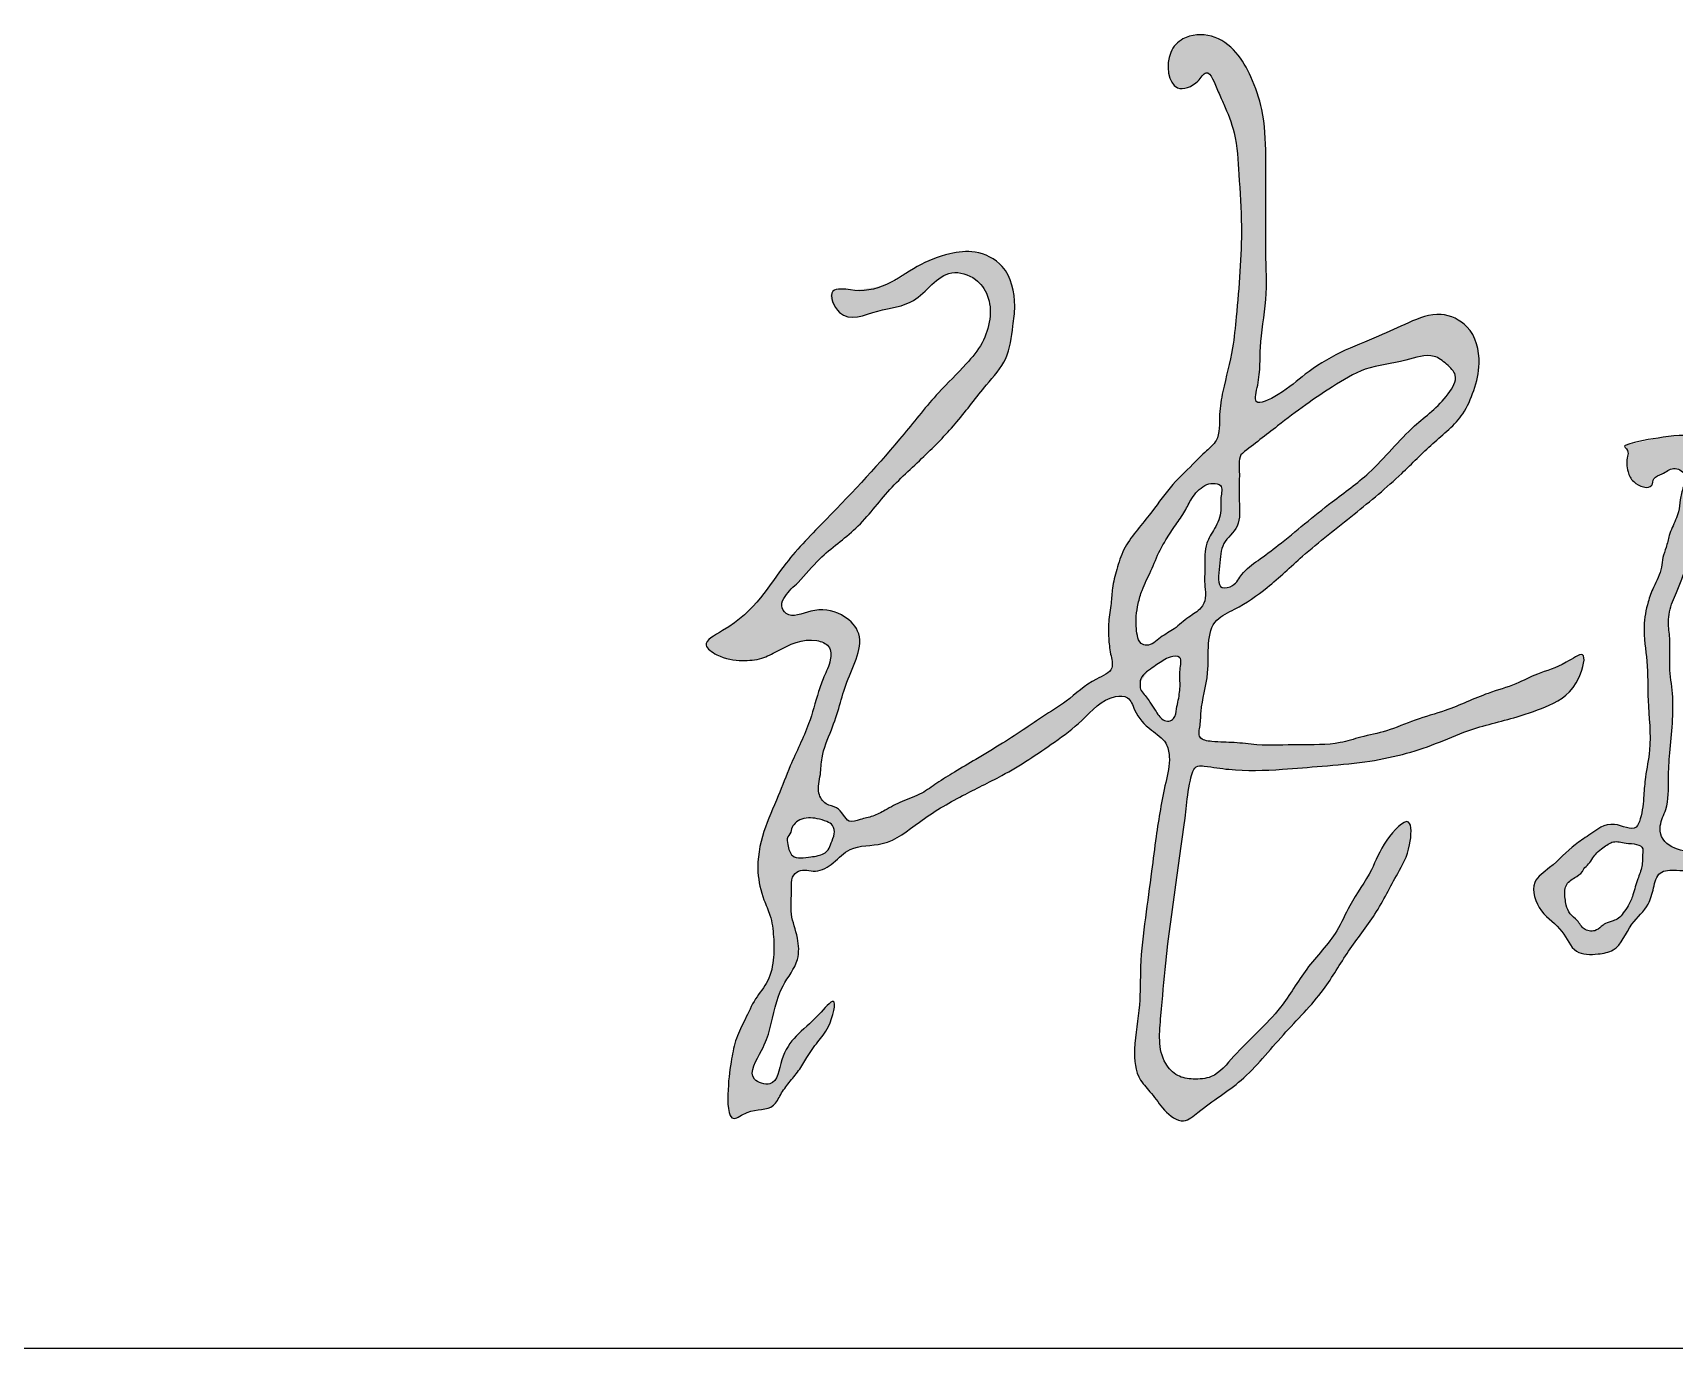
# Model space of a CAD drawing. Extents: x 28773 to 175644, y 7355 to 486294.
# Drawn here: x 150974 to 151940, y 143951 to 144726 of the extents above; entities that cross this region are included whole.
import ezdxf

# ---------------------------------------------------------------- set-up
doc = ezdxf.new("R2010")
doc.units = 0
doc.header["$LTSCALE"] = 1000
doc.header["$MEASUREMENT"] = 0
doc.layers.add('文字和字符', color=7, linetype='Continuous')

msp = doc.modelspace()

# ---------------------------------------------------------------- hatches: boundary and pattern name
at = {"layer": '文字和字符'}
h = msp.add_hatch(color=6, dxfattribs=at)
edge = h.paths.add_edge_path()
edge.add_spline(control_points=[(151455.3, 144574.25), (151455.53, 144574.21), (151480.42, 144575.36), (151493.17, 144589.01), (151511.88, 144595.7), (151529.73, 144598.15), (151548.58, 144588.48), (151553.09, 144568.71), (151550.58, 144550.54), (151548.67, 144533.09), (151533.08, 144516.34), (151518.84, 144496.73), (151499.37, 144476.46), (151477.6, 144457.51), (151460.35, 144433.28), (151438.53, 144419.02), (151426.54, 144403.55), (151417.56, 144395.89), (151413.83, 144388.62), (151419.26, 144380.04), (151433.63, 144387.41), (151449, 144385.46), (151466.35, 144369.54), (151453.97, 144348.25), (151449.01, 144329.5), (151444.11, 144314.56), (151438.06, 144301.5), (151438.06, 144288.66), (151435.16, 144279.19), (151440.15, 144270.92), (151447.51, 144270.33), (151450.91, 144265.52), (151454.65, 144260.29), (151461.62, 144263.02), (151468.6, 144264.16), (151476.7, 144268.58), (151485.92, 144273.73), (151497.02, 144277.22), (151506.51, 144284.43), (151517.22, 144290.88), (151530.19, 144298.63), (151544.34, 144307.04), (151557.39, 144315.52), (151569.67, 144323.99), (151584.35, 144332.88), (151595.43, 144343.87), (151611.05, 144349.94), (151608.04, 144360.66), (151607.23, 144369.33), (151607.02, 144379.48), (151608.84, 144389.15), (151609.36, 144399.56), (151612.03, 144410.15), (151617.1, 144425.84), (151630.83, 144440.06), (151642.64, 144458.13), (151655.15, 144469.75), (151663.99, 144478.92), (151673.3, 144486.83), (151671.9, 144500.68), (151675.09, 144518.54), (151680.46, 144537.49), (151683.4, 144570.05), (151686.62, 144604.11), (151683.94, 144640.31), (151682.81, 144664.57), (151676.34, 144681.15), (151671.31, 144691.5), (151666.15, 144706.47), (151658.98, 144694.6), (151642.86, 144688.87), (151640.29, 144712.54), (151651.94, 144724.43), (151668.78, 144725.61), (151683.16, 144714.86), (151691.99, 144698.84), (151699.01, 144678.39), (151699.94, 144658.11), (151699.79, 144638.92), (151699.9, 144620), (151699.51, 144595.98), (151701.09, 144568.7), (151695.52, 144541.71), (151697.09, 144524.34), (151691.36, 144504.24), (151711.6, 144514.45), (151722.94, 144525.53), (151743.7, 144538.29), (151764.83, 144546), (151783.65, 144555.21), (151801.9, 144562.48), (151821.95, 144553.14), (151827.07, 144532.83), (151822.74, 144515.37), (151815.26, 144497.78), (151797.54, 144484.11), (151777.45, 144463.3), (151751.31, 144441.61), (151723.94, 144420.57), (151702.16, 144399.54), (151685.25, 144387.77), (151663.34, 144378.08), (151668.28, 144350.63), (151661.44, 144330.89), (151661.53, 144318.71), (151659.32, 144309.71), (151670.75, 144307.91), (151681.04, 144308.26), (151698.36, 144305.7), (151718.98, 144307.07), (151739.86, 144306.08), (151756.61, 144311.59), (151771.79, 144314.38), (151787.76, 144321.64), (151808.4, 144326.99), (151827.4, 144336.42), (151846.07, 144341.46), (151861.21, 144349.56), (151873.16, 144351.95), (151889.67, 144364.09), (151883.51, 144338.86), (151868.41, 144330.02), (151844.52, 144321.43), (151821.48, 144316.77), (151799.87, 144306.82), (151779.7, 144300.38), (151757.3, 144295.91), (151733.56, 144294.13), (151707.06, 144291.66), (151683.33, 144290.95), (151667.55, 144293.53), (151657.56, 144294.74), (151654.32, 144282.16), (151650.68, 144246.42), (151642.08, 144197.34), (151638.37, 144148.67), (151635.68, 144123.54), (151647.31, 144111.02), (151657.46, 144109.42), (151670.7, 144110.4), (151685.51, 144129.86), (151707.48, 144147.32), (151723.08, 144175.69), (151740.69, 144192.98), (151749.76, 144214.41), (151762.72, 144231.75), (151767.67, 144248.22), (151786.22, 144268.03), (151785.09, 144243.8), (151776.03, 144228.98), (151764.95, 144206.32), (151747.93, 144185.55), (151733.22, 144159.28), (151709.42, 144136.33), (151687.5, 144108.32), (151666.08, 144095.74), (151650.75, 144082.32), (151639.24, 144091.36), (151633.46, 144100.92), (151623.18, 144110.78), (151621.62, 144130.4), (151626.24, 144152.06), (151625.57, 144178.17), (151628.77, 144204.36), (151632.4, 144229.84), (151635.58, 144256.46), (151639.39, 144278.9), (151643.99, 144297.06), (151641.38, 144309.2), (151630.83, 144315.71), (151623.06, 144324.14), (151619.71, 144335.43), (151604.41, 144335.3), (151592.93, 144320.89), (151571.21, 144304.94), (151547.95, 144289.55), (151519.95, 144276.42), (151496.9, 144262.75), (151477.15, 144246), (151455.96, 144248.05), (151445.88, 144236.95), (151435.6, 144230.46), (151425.94, 144234.24), (151420.11, 144228.29), (151421.04, 144218.95), (151419.26, 144206.84), (151424.74, 144193.7), (151425.51, 144177.96), (151412.3, 144162.96), (151409.49, 144142.79), (151403.58, 144126.29), (151392.72, 144110.07), (151412.26, 144104), (151413.78, 144122.74), (151423.51, 144136.58), (151434.09, 144144.01), (151448.68, 144161.84), (151443.47, 144139.8), (151436.04, 144132.09), (151429.93, 144123.05), (151425.1, 144114.65), (151419.13, 144107.87), (151414.26, 144101.27), (151409.29, 144090.53), (151396.92, 144093.22), (151382.94, 144081.93), (151382.94, 144106.6), (151384.89, 144119.3), (151387.61, 144134.02), (151393.67, 144145.14), (151398.67, 144157.04), (151407.86, 144167.47), (151410.41, 144180.78), (151410.24, 144193.8), (151408.77, 144205.41), (151403.19, 144217.29), (151399.38, 144233.99), (151403.31, 144255.39), (151412.65, 144275.24), (151420.49, 144296.8), (151430.71, 144316.39), (151435.34, 144334.5), (151439.59, 144347.12), (151444.05, 144355.09), (151443.86, 144365.38), (151429.51, 144370.55), (151416.2, 144364), (151402.9, 144356.66), (151390.12, 144355.74), (151379.31, 144357.18), (151366.16, 144366.41), (151398.6, 144382.4), (151411.02, 144408.85), (151449.33, 144447.43), (151479.58, 144479.7), (151504.9, 144512.21), (151521.89, 144528.58), (151536.25, 144545.68), (151540.12, 144566.83), (151529.18, 144582.13), (151509.2, 144588.21), (151495.53, 144564.72), (151471.4, 144563.73), (151451.09, 144552.7), (151438.6, 144576.54), (151455.18, 144574.27), (151455.3, 144574.25)], knot_values=[0, 0, 0, 0, 29.830329, 58.917813, 87.403057, 108.106156, 133.178165, 167.21185, 183.493575, 210.674955, 237.313626, 275.867732, 312.375317, 353.761043, 395.875537, 434.582879, 460.669761, 476.274997, 484.417806, 491.620343, 511.676156, 536.924503, 555.692553, 598.362356, 618.348177, 639.189191, 663.45492, 677.063063, 692.317653, 702.959274, 711.943659, 720.14469, 726.927846, 735.80548, 746.57076, 757.657127, 773.391329, 790.76732, 805.441898, 822.594095, 842.866694, 868.323001, 891.127033, 907.573393, 930.634575, 961.258613, 976.688727, 988.002723, 1001.170801, 1014.557807, 1029.617846, 1042.133039, 1057.768168, 1075.005198, 1109.99381, 1138.042246, 1164.89526, 1180.29965, 1191.874738, 1213.241442, 1232.349281, 1268.725268, 1294.322921, 1368.395782, 1410.724556, 1445.044845, 1469.944393, 1480.867815, 1499.328512, 1508.741629, 1526.286567, 1555.649157, 1570.573337, 1593.98259, 1617.984445, 1641.382666, 1669.439815, 1707.291974, 1725.035697, 1749.43332, 1786.029801, 1824.844218, 1863.911625, 1895.042411, 1908.396405, 1926.997455, 1954.733646, 1988.605585, 2022.407336, 2049.221687, 2076.673409, 2100.00089, 2131.565175, 2154.184674, 2175.023051, 2209.537897, 2244.846276, 2295.987218, 2350.394106, 2388.904508, 2420.906973, 2437.842954, 2481.538585, 2513.67034, 2525.068719, 2534.685067, 2544.923321, 2563.314623, 2581.768155, 2615.884833, 2650.046285, 2667.232328, 2688.872495, 2714.057646, 2739.784309, 2777.467879, 2801.534699, 2820.718126, 2846.219989, 2860.698517, 2879.243585, 2912.659008, 2940.608915, 2982.423161, 3010.685784, 3039.178412, 3070.401495, 3105.567192, 3138.040416, 3181.77967, 3202.070017, 3207.318711, 3220.228211, 3244.089956, 3371.102495, 3414.225609, 3453.462193, 3467.26996, 3480.300078, 3495.079726, 3519.973063, 3575.220664, 3613.131208, 3652.775903, 3675.917744, 3710.071084, 3737.577823, 3760.456026, 3779.026476, 3804.406012, 3842.427404, 3879.53793, 3916.903526, 3966.451123, 4017.131972, 4061.072175, 4074.638395, 4092.565028, 4109.947309, 4123.823044, 4149.665691, 4185.989873, 4217.238435, 4257.446297, 4295.790415, 4324.39685, 4369.00823, 4390.680082, 4401.809145, 4417.703641, 4439.204356, 4450.588858, 4460.404255, 4494.065203, 4522.530802, 4573.458554, 4609.521342, 4650.912748, 4685.917862, 4712.736046, 4730.120946, 4746.286022, 4759.95949, 4766.863435, 4776.672561, 4797.16942, 4817.291784, 4834.860476, 4859.323634, 4896.066848, 4914.918931, 4939.065769, 4952.349318, 4974.17708, 4996.946, 5022.500289, 5038.394722, 5059.260572, 5074.696393, 5090.132213, 5102.860644, 5115.363234, 5127.279907, 5137.839505, 5160.110254, 5171.91017, 5195.838718, 5221.384366, 5238.430758, 5255.298426, 5274.238989, 5291.838335, 5311.960699, 5328.55338, 5346.364767, 5359.960569, 5382.934513, 5416.477261, 5448.016954, 5474.30002, 5511.880375, 5539.40652, 5552.058861, 5566.94274, 5578.03298, 5588.729847, 5622.382906, 5636.081831, 5651.985781, 5673.57334, 5685.092373, 5703.046221, 5778.830378, 5827.289368, 5921.873186, 5965.463367, 5998.231583, 6019.778213, 6058.791881, 6074.951846, 6095.085564, 6133.666904, 6164.015928, 6195.290173, 6213.346315, 6227.672688, 6227.672688, 6227.672688, 6227.672688], degree=3, periodic=0)
edge = h.paths.add_edge_path(flags=16)
edge.add_spline(control_points=[(151663.93, 144459.23), (151663.82, 144459.17), (151655.04, 144451.84), (151652.62, 144443.7), (151646.35, 144435.85), (151641.65, 144428.26), (151636.34, 144419.37), (151632.55, 144409.04), (151627.2, 144398.96), (151624.64, 144389.9), (151623.39, 144382.8), (151623.49, 144376.43), (151623.95, 144371.05), (151625.48, 144366.17), (151631.82, 144364.04), (151637.76, 144370.39), (151646.57, 144374.6), (151653.58, 144381.75), (151661.64, 144385.82), (151664.93, 144393.03), (151663.41, 144401.38), (151664.25, 144412.01), (151663.38, 144424.37), (151670.21, 144433.96), (151674.17, 144443.3), (151672.76, 144451.48), (151674.83, 144459.57), (151668.96, 144460.98), (151663.97, 144459.26), (151663.93, 144459.23)], knot_values=[0, 0, 0, 0, 15.16178, 26.885115, 40.319645, 54.966413, 64.568744, 83.231373, 100.644648, 111.873825, 122.261764, 130.597594, 138.137919, 145.255344, 149.904189, 163.057972, 176.277051, 191.533217, 204.002706, 212.709306, 222.244258, 238.518955, 257.638434, 271.136509, 286.704711, 297.422187, 307.353728, 313.519692, 320.456367, 320.456367, 320.456367, 320.456367], degree=3, periodic=0)
edge = h.paths.add_edge_path(flags=16)
edge.add_spline(control_points=[(151686.02, 144478.1), (151686.25, 144478.27), (151707.68, 144495), (151722.22, 144506.06), (151739.85, 144517.93), (151758.69, 144529.65), (151779.44, 144531.03), (151796.88, 144537.86), (151806.13, 144530.9), (151813.88, 144523.49), (151804.18, 144507.09), (151783.87, 144493.32), (151764.17, 144467.79), (151740.48, 144451.12), (151722.81, 144436.77), (151708.54, 144424.89), (151695.97, 144415.53), (151685.9, 144408.47), (151681.96, 144400.09), (151670.39, 144397.17), (151673.14, 144413.26), (151673, 144425.27), (151685.56, 144434.99), (151684, 144448.39), (151684.1, 144459.61), (151684.6, 144467.81), (151683.61, 144473.51), (151685.98, 144478.06), (151686.02, 144478.1)], knot_values=[0, 0, 0, 0, 36.430419, 65.187197, 91.419752, 121.899033, 155.898168, 179.129599, 191.187594, 202.563458, 218.937757, 256.902618, 310.337733, 348.658026, 377.380118, 405.122206, 425.745844, 443.117225, 454.890005, 463.601594, 481.231921, 499.962837, 517.902498, 538.606138, 551.160941, 565.957672, 570.889886, 577.866804, 577.866804, 577.866804, 577.866804], degree=3, periodic=0)
edge = h.paths.add_edge_path(flags=16)
edge.add_spline(control_points=[(151625.87, 144343), (151625.86, 144343.11), (151631.74, 144352.73), (151638.18, 144355.22), (151643.41, 144358.69), (151651.23, 144359.13), (151648.61, 144349.56), (151649.72, 144342.01), (151648.69, 144334.08), (151647.09, 144327.65), (151646.8, 144322.32), (151642.71, 144319.99), (151637.86, 144321.42), (151635.04, 144326.53), (151631.89, 144331.05), (151628.93, 144335.92), (151625.26, 144338.05), (151625.87, 144342.98), (151625.87, 144343)], knot_values=[0, 0, 0, 0, 13.966431, 26.642221, 32.867363, 40.668687, 50.865474, 62.813241, 75.541774, 82.709236, 91.158043, 95.563358, 100.25464, 110.515602, 118.401257, 123.681007, 133.675528, 136.491121, 136.491121, 136.491121, 136.491121], degree=3, periodic=0)
edge = h.paths.add_edge_path(flags=16)
edge.add_spline(control_points=[(151420.44, 144256.07), (151420.45, 144256.15), (151425.98, 144265.66), (151434.44, 144263.35), (151440.84, 144261.83), (151445.55, 144259.23), (151446.24, 144253.69), (151443.98, 144249.28), (151442.42, 144243.63), (151436.99, 144241.21), (151430.08, 144240.35), (151420.59, 144238.52), (151418.55, 144247.26), (151417.54, 144251.78), (151420.44, 144256.02), (151420.44, 144256.07)], knot_values=[0, 0, 0, 0, 11.122688, 25.410392, 33.76565, 39.259742, 46.34399, 54.032835, 60.099225, 69.754386, 75.753906, 90.734986, 100.54138, 106.793197, 112.698594, 112.698594, 112.698594, 112.698594], degree=3, periodic=0)
h = msp.add_hatch(color=6, dxfattribs=at)
edge = h.paths.add_edge_path()
edge.add_spline(control_points=[(151911.37, 144482.76), (151911.61, 144482.84), (151936.61, 144488.74), (151956.31, 144490.58), (151966, 144472.65), (151959.77, 144458.21), (151961.28, 144443.52), (151954.54, 144431.43), (151951.4, 144421.19), (151946.61, 144409.65), (151943.12, 144399.39), (151938.18, 144388.9), (151936.07, 144379.6), (151938.35, 144366.89), (151936.79, 144352.76), (151940.84, 144330.42), (151937.91, 144308.28), (151936.45, 144285.69), (151937.28, 144270.73), (151931.39, 144260.3), (151932.45, 144249.62), (151944.11, 144242.93), (151958.47, 144244.61), (151972.71, 144238.71), (151988.22, 144235.36), (152002.27, 144228.1), (152019.96, 144219.28), (152036.85, 144215.06), (152052.81, 144206.96), (152065.05, 144199.09), (152079.49, 144189.93), (152098.59, 144185.94), (152116.28, 144175.28), (152139.51, 144165.79), (152159.15, 144157.51), (152177.26, 144145.65), (152190.89, 144138.51), (152210.61, 144135.03), (152214.18, 144118.39), (152206.87, 144099.7), (152194.72, 144114.82), (152187.86, 144124.29), (152177.27, 144128.29), (152165.07, 144130.71), (152154.67, 144138.16), (152141.75, 144143.78), (152126.94, 144148.99), (152115.33, 144158.89), (152098.31, 144165.43), (152082.01, 144176.67), (152061.1, 144184.7), (152044.87, 144197.85), (152027.38, 144204.19), (152010.08, 144210.99), (151994.99, 144220.16), (151980.05, 144223.5), (151967.13, 144227.44), (151955.42, 144231.85), (151943.67, 144232.7), (151930.61, 144232.94), (151927.96, 144221.92), (151925.23, 144210.75), (151913.4, 144201.14), (151908.17, 144185.56), (151894.34, 144182.99), (151880.68, 144182.81), (151874.8, 144198.97), (151860.87, 144206.77), (151854.32, 144225.61), (151869.8, 144235.63), (151878.81, 144246.12), (151891.78, 144254.29), (151902.78, 144263.36), (151917.19, 144254.39), (151921.54, 144266.14), (151922.25, 144275.58), (151923.21, 144289.33), (151927.32, 144307.63), (151924.3, 144330.62), (151924.89, 144354.97), (151921.41, 144374.29), (151924.06, 144389.05), (151928.26, 144400.4), (151932.96, 144408.61), (151933.17, 144417.03), (151935.86, 144422.95), (151937.1, 144430.74), (151940.49, 144437.39), (151943.26, 144444.22), (151943.52, 144451.14), (151945.45, 144458.01), (151948.2, 144466.46), (151939.23, 144470.73), (151934.09, 144465.83), (151927.71, 144464.38), (151927.47, 144455.83), (151915.85, 144459.96), (151912.4, 144467.78), (151912.22, 144474.8), (151913.28, 144479.39), (151911.34, 144482.75), (151911.37, 144482.76)], knot_values=[0, 0, 0, 0, 31.567408, 64.804615, 84.514899, 102.449572, 127.665217, 143.393176, 158.761139, 172.306084, 195.386314, 203.777391, 220.63047, 233.896682, 257.032253, 279.176201, 327.700844, 348.661996, 374.096735, 388.033075, 396.915328, 415.877792, 435.250381, 456.66983, 478.431065, 501.305126, 522.015154, 560.722472, 573.046245, 596.2976, 621.456877, 643.421109, 676.452722, 706.559804, 747.979879, 764.804525, 796.369237, 812.756663, 842.42195, 854.740888, 879.873646, 891.588111, 907.370515, 923.988969, 943.623296, 959.405623, 982.733778, 1008.381509, 1021.700495, 1058.208083, 1090.24983, 1114.093944, 1144.201026, 1166.925646, 1191.573171, 1217.002209, 1229.971469, 1248.063792, 1268.029249, 1281.440462, 1294.753802, 1308.690116, 1329.858381, 1355.865323, 1368.43417, 1386.209945, 1406.30905, 1430.06276, 1453.845898, 1470.989804, 1499.087867, 1512.54167, 1535.266273, 1553.042048, 1560.571233, 1580.172383, 1594.917168, 1617.197884, 1657.975453, 1689.943564, 1718.67234, 1738.776712, 1751.36341, 1769.195262, 1777.025624, 1785.794542, 1795.901638, 1809.568461, 1816.675984, 1826.397683, 1837.686133, 1847.881877, 1857.816128, 1868.115168, 1875.917125, 1881.585263, 1896.597226, 1905.82176, 1918.671785, 1923.218896, 1927.782629, 1927.782629, 1927.782629, 1927.782629], degree=3, periodic=0)
edge = h.paths.add_edge_path(flags=17)
edge.add_spline(control_points=[(151881.63, 144228.35), (151881.57, 144228.31), (151875.9, 144224.66), (151875.8, 144218.69), (151876.23, 144212.98), (151878.47, 144206.64), (151883.73, 144203.41), (151885.98, 144198.29), (151890.2, 144196.85), (151894.01, 144196.8), (151896.88, 144199.24), (151900.08, 144201.8), (151903.8, 144202.75), (151907.83, 144204.23), (151910.35, 144207.9), (151913.71, 144212.12), (151916.36, 144219.09), (151918.31, 144226.96), (151921.82, 144235.01), (151921.45, 144240.91), (151922.23, 144248.37), (151912.15, 144248.04), (151904.48, 144250.59), (151898.82, 144246.36), (151894.75, 144243.32), (151892.2, 144239.8), (151890.1, 144236.38), (151887.22, 144234.18), (151885.96, 144230.71), (151881.68, 144228.39), (151881.63, 144228.35)], knot_values=[0, 0, 0, 0, 9.663903, 14.696519, 25.589324, 33.287033, 41.448102, 50.312117, 54.669885, 59.317586, 65.471876, 69.610934, 76.339168, 81.250991, 86.994431, 94.228062, 103.814692, 117.550507, 128.275999, 139.362893, 142.658643, 157.109971, 167.517587, 177.222957, 183.783609, 188.977779, 195.04957, 200.641099, 203.083872, 211.139425, 211.139425, 211.139425, 211.139425], degree=3, periodic=0)

# ---------------------------------------------------------------- linework, layer by layer
msp.add_line((145644.07, 143951.41), (153644.07, 143951.41))
at = {"layer": '文字和字符', "color": 6}
for points, start_tangent, end_tangent in [([(151455.3, 144574.25), (151476.56, 144577.44), (151494.63, 144588.06), (151513.76, 144595.5), (151528.64, 144596.56), (151544.59, 144588.06), (151552.03, 144564.69), (151550.96, 144553.01), (151546.71, 144533.89), (151535.4, 144518.37), (151518.01, 144496.71), (151499.94, 144477.58), (151478.55, 144456.8), (151458.48, 144434.03), (151437.23, 144415.97), (151424.47, 144402.16), (151416.83, 144393.91), (151414.9, 144388.37), (151417.51, 144383.89), (151431.91, 144385.17), (151449.98, 144383.04), (151459.55, 144373.48), (151453.21, 144343.39), (151448.91, 144329.65), (151444.1, 144315.42), (151438.57, 144298.83), (151437.59, 144289.07), (151436.77, 144278.11), (151441.09, 144271.77), (151447.14, 144269.47), (151451.18, 144265.15), (151454.63, 144261.69), (151460.97, 144262.56), (151468.46, 144264.57), (151475.67, 144268.03), (151485.75, 144273.21), (151497.28, 144278.11), (151506.12, 144283.91), (151516.58, 144290.49), (151529.12, 144297.98), (151544.82, 144307.48), (151558.61, 144316.42), (151568.45, 144323.03), (151582.28, 144332.24), (151600.14, 144345.2), (151609.08, 144351.82), (151608.46, 144359.95), (151607.34, 144369.38), (151607.34, 144379.02), (151608.69, 144389.79), (151609.59, 144398.77), (151612.06, 144409.76), (151616.32, 144421.43), (151631.24, 144441.75), (151643.46, 144457.85), (151656.95, 144471.73), (151664.87, 144479.51), (151670.52, 144485.64), (151672.61, 144500.9), (151674.54, 144514.53), (151680.22, 144540.12), (151682.36, 144558.45), (151685.44, 144611.74), (151683.96, 144642.21), (151681.09, 144666.77), (151675.04, 144683.67), (151671.84, 144690.86), (151664.64, 144702.05), (151659.84, 144697.25), (151647.85, 144693.26), (151643.85, 144714.04), (151651.05, 144722.03), (151667.84, 144723.63), (151682.24, 144714.04), (151691.03, 144699.65), (151697.43, 144680.47), (151699.83, 144653.3), (151699.83, 144640.51), (151699.83, 144622.93), (151699.83, 144596.55), (151699.83, 144568.58), (151696.63, 144540.61), (151695.03, 144518.23), (151694.23, 144508.64), (151707.03, 144512.64), (151723.02, 144524.63), (151743.81, 144537.41), (151766.21, 144547), (151783.8, 144555), (151802.99, 144559.79), (151818.19, 144552.6), (151825.38, 144531.02), (151822.19, 144515.04), (151815.79, 144501.45), (151798.19, 144483.87), (151779.8, 144466.29), (151751.81, 144442.31), (151721.42, 144417.54), (151700.63, 144399.16), (151681.44, 144386.37), (151671.04, 144379.97), (151665.58, 144348.96), (151661.72, 144326.13), (151661.09, 144317.94), (151661.09, 144311.01), (151668.02, 144308.49), (151681.26, 144307.86), (151694.5, 144306.6), (151719.08, 144306.6), (151743.67, 144307.86), (151755.65, 144311.01), (151770.78, 144314.79), (151787.8, 144321.09), (151805.45, 144326.76), (151830.67, 144336.84), (151847.06, 144342.51), (151859.67, 144348.18), (151876.69, 144355.11), (151886.14, 144359.52), (151884.25, 144346.29), (151866.6, 144329.91), (151847.69, 144322.98), (151818.69, 144314.79), (151799.78, 144307.23), (151780.23, 144300.93), (151758.17, 144296.52), (151732.95, 144294), (151709.63, 144292.11), (151678.11, 144292.11), (151663.61, 144294), (151659.83, 144294), (151655.41, 144285.81), (151652.89, 144268.8), (151640.89, 144178.06), (151638.07, 144147.11), (151640.89, 144118.98), (151647.93, 144111.94), (151657.08, 144109.83), (151667.63, 144111.24), (151681.01, 144123.2), (151708.46, 144152.04), (151723.94, 144174.54), (151741.54, 144197.05), (151749.28, 144211.82), (151761.95, 144232.92), (151771.1, 144250.51), (151783.77, 144261.06), (151784.47, 144247.7), (151777.43, 144230.81), (151764.06, 144206.9), (151748.58, 144185.09), (151733.79, 144162.59), (151710.13, 144135.85), (151685.23, 144109.13), (151659.89, 144090.14), (151651.45, 144085.21), (151640.18, 144091.54), (151632.44, 144101.39), (151626.11, 144109.13), (151622.59, 144127.42), (151625.4, 144153.44), (151626.11, 144175.95), (151628.92, 144204.79), (151632.61, 144232.17), (151635.26, 144252.62), (151640.89, 144284.27), (151643, 144299.75), (151640.89, 144307.48), (151632.44, 144315.22), (151622.59, 144327.18), (151618.36, 144334.21), (151611.33, 144334.91), (151591.51, 144320.93), (151575.43, 144308.19), (151544.46, 144288.49), (151521.33, 144276.64), (151495.9, 144261.06), (151474.08, 144248.4), (151455.07, 144244.88), (151445.22, 144237.14), (151434.66, 144232.22), (151424.81, 144232.22), (151421.29, 144228.7), (151420.58, 144221.67), (151420.58, 144206.9), (151424.1, 144192.83), (151424.1, 144180.17), (151415.66, 144164.7), (151407.92, 144139.37), (151402.99, 144126.71), (151398.77, 144109.83), (151407.92, 144107.02), (151414.95, 144121.09), (151423.4, 144135.15), (151436.77, 144147.82), (151445.22, 144155.55), (151442.4, 144140.78), (151436.07, 144131.64), (151429.73, 144122.49), (151424.81, 144114.76), (151419.18, 144107.72), (151414.25, 144100.69), (151410.03, 144094.36), (151394.54, 144090.14), (151386.8, 144086.62), (151383.28, 144103.5), (151385.39, 144121.79), (151388.21, 144133.75), (151393.26, 144144.8), (151399.47, 144156.96), (151406.51, 144167.51), (151410.03, 144181.58), (151410.03, 144193.53), (151407.92, 144206.2), (151404.4, 144215.34), (151400.88, 144231.52), (151404.4, 144255.43), (151412.84, 144276.53), (151419.88, 144294.12), (151430.7, 144318.95), (151436.56, 144337.9), (151439.64, 144346.48), (151443.46, 144356.5), (151442.42, 144364.43), (151435.53, 144367.87), (151412.08, 144361.67), (151403.12, 144357.54), (151391.74, 144356.16), (151376.57, 144359.6), (151370.36, 144365.12), (151380.02, 144373.73), (151417.46, 144413.49), (151441.04, 144439.25), (151486.94, 144489.63), (151507.14, 144513.7), (151523.45, 144530.77), (151532.77, 144543.19), (151535.88, 144571.13), (151528.89, 144580.45), (151514.91, 144584.33), (151492.38, 144568.03), (151471.41, 144561.82), (151448.89, 144561.04), (151445, 144573.46), (151455.3, 144574.25)], (0.984905, -0.173097), (0.984905, -0.173097)), ([(151686.02, 144478.1), (151706.75, 144494.21), (151723.33, 144506.64), (151738.99, 144517.22), (151758.38, 144527.56), (151782.29, 144532.87), (151798.88, 144535.18), (151806.25, 144530.57), (151811.31, 144524.13), (151807.17, 144513.08), (151787.36, 144494.21), (151760.48, 144466.64), (151738.81, 144449.51), (151722.65, 144436.58), (151707.13, 144423.98), (151695.23, 144415.08), (151685.79, 144406.86), (151680.29, 144400.39), (151674.15, 144399.1), (151672.53, 144411.7), (151675.12, 144424.95), (151682.88, 144435.29), (151684.17, 144450.16), (151684.17, 144459.2), (151684.17, 144469.87), (151684.17, 144473.42), (151686.02, 144478.1)], (0.790786, 0.612093), (0.790786, 0.612093)), ([(151911.37, 144482.76), (151933.62, 144487.53), (151957.45, 144485.14), (151963.81, 144472.44), (151961.42, 144459.74), (151959.27, 144441.69), (151954.89, 144431.24), (151951.1, 144420.84), (151947.56, 144411.74), (151941.56, 144396.22), (151939.18, 144390.67), (151936.8, 144378.76), (151937.59, 144369.23), (151937.59, 144352.56), (151939.18, 144336.68), (151937.59, 144301.74), (151936.8, 144286.66), (151935.21, 144268.4), (151932.03, 144258.87), (151932.82, 144252.52), (151943.95, 144244.58), (151957.86, 144243.43), (151972.71, 144239.21), (151987.75, 144234.77), (152002.74, 144227.91), (152016.24, 144221.56), (152042.46, 144212.03), (152050.4, 144208.06), (152064.7, 144199.33), (152080.59, 144190.59), (152095.69, 144185.83), (152117.14, 144175.51), (152137, 144166.78), (152164.01, 144154.07), (152174.34, 144147.72), (152194.99, 144138.19), (152206.12, 144134.22), (152211.68, 144113.58), (152207.7, 144105.64), (152193.4, 144116.76), (152187.84, 144123.11), (152177.52, 144127.87), (152166.04, 144131.31), (152153.68, 144138.19), (152143.35, 144142.96), (152127.94, 144149.67), (152112.37, 144159.63), (152103.63, 144163.6), (152080.59, 144176.3), (152059.94, 144186.62), (152045.64, 144196.15), (152025.77, 144204.89), (152010.68, 144211.24), (151994.79, 144219.18), (151977.24, 144224.44), (151968.3, 144227.17), (151955.86, 144231.08), (151941.56, 144232.67), (151932.03, 144231.08), (151928.06, 144222.35), (151924.88, 144212.82), (151915.35, 144200.92), (151904.22, 144185.83), (151895.48, 144183.45), (151882.77, 144185.04), (151874.13, 144196.66), (151862.12, 144208.85), (151858.14, 144225.53), (151866.88, 144234.26), (151881.98, 144247.76), (151889.92, 144253.32), (151905.02, 144259.67), (151917.73, 144258.08), (151920.2, 144262.91), (151922.33, 144276.87), (151923.29, 144287.45), (151925.67, 144303.33), (151924.88, 144332.71), (151924.08, 144355.73), (151922.5, 144376.37), (151924.88, 144390.67), (151928.03, 144399.17), (151932.75, 144411.13), (151933.52, 144416.72), (151935.47, 144422.72), (151937.27, 144429.78), (151941.04, 144438.88), (151942.78, 144443.7), (151943.74, 144450.64), (151945.67, 144458.54), (151946.25, 144465.87), (151939.88, 144469.14), (151933.13, 144466.06), (151928.31, 144463.17), (151926.96, 144459.31), (151916.35, 144461.43), (151913.07, 144467.22), (151912.69, 144476.47), (151912.69, 144479.75), (151911.37, 144482.76)], (0.945021, 0.327011), (0.945021, 0.327011)), ([(151663.93, 144459.23), (151656.2, 144451.51), (151652.19, 144444.07), (151646.75, 144436.06), (151641.03, 144427.19), (151637.59, 144421.19), (151632.15, 144408.89), (151627, 144397.44), (151624.72, 144389.68), (151623.57, 144382.28), (151623.57, 144376.28), (151624.19, 144370.88), (151626.43, 144366.26), (151629.58, 144365.12), (151637.88, 144369.7), (151645.89, 144374.85), (151654.48, 144381.71), (151661.64, 144387.15), (151664.21, 144392.87), (151663.93, 144399.73), (151663.93, 144411.46), (151665.07, 144425.19), (151669.65, 144433.77), (151673.37, 144444.36), (151673.37, 144452.08), (151673.09, 144459.23), (151668.79, 144460.38), (151663.93, 144459.23)], (-0.840213, -0.542256), (-0.840213, -0.542256)), ([(151625.87, 144343), (151631.84, 144351.11), (151639.44, 144356.17), (151643.45, 144358.18), (151649.07, 144357.95), (151649.32, 144350.6), (151649.32, 144341.99), (151648.31, 144332.87), (151647.3, 144327.81), (151645.52, 144321.99), (151642.74, 144320.47), (151639.44, 144321.23), (151634.68, 144326.88), (151631.57, 144331.64), (151629.4, 144334.76), (151625.76, 144340.98), (151625.87, 144343)], (-0.111358, 0.99378), (-0.111358, 0.99378)), ([(151420.44, 144256.07), (151425.45, 144262.32), (151435.72, 144263.07), (151441.48, 144261.32), (151444.74, 144259.07), (151445.74, 144254.06), (151443.98, 144248.81), (151442.23, 144244.8), (151436.22, 144241.3), (151431.96, 144240.55), (151421.19, 144241.3), (151418.44, 144247.81), (151418.44, 144252.31), (151420.44, 144256.07)], (0.091716, 0.995785), (0.091716, 0.995785)), ([(151881.63, 144228.35), (151876.54, 144223.6), (151875.86, 144220.04), (151876.71, 144212.24), (151878.91, 144207.15), (151883.16, 144203.08), (151887.23, 144198.16), (151890.17, 144197.03), (151893.51, 144197.14), (151897.26, 144199.52), (151899.67, 144201.27), (151904.22, 144202.96), (151907.43, 144204.43), (151910.16, 144207.55), (151913.16, 144211.81), (151915.89, 144218.16), (151918.8, 144227.62), (151921.18, 144234.97), (151921.69, 144242.94), (151921.69, 144245.32), (151911.85, 144248.71), (151904.38, 144249.39), (151898.28, 144245.96), (151894.66, 144242.92), (151892.37, 144239.96), (151889.79, 144236.43), (151887.07, 144233.46), (151886.21, 144231.92), (151881.63, 144228.35)], (-0.840414, -0.541945), (-0.840414, -0.541945))]:
    msp.add_spline(points, degree=3, dxfattribs=dict(at, start_tangent=start_tangent, end_tangent=end_tangent))

doc.saveas('drawing.dxf')
